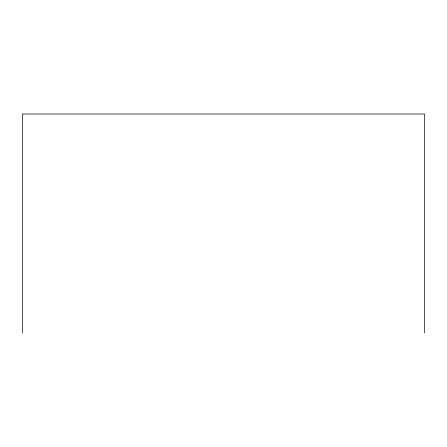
<?xml version="1.0" encoding="UTF-8"?>
<svg xmlns="http://www.w3.org/2000/svg" width="447" height="447" viewBox="0 0 447 447"><rect width="100%" height="100%" fill="white"/><g stroke="black" fill="none" stroke-linecap="round" stroke-linejoin="round"><path stroke-width="0.67" d="M424.65 332.981L424.65 114.019L22.35 114.019L22.35 332.981"/></g></svg>
